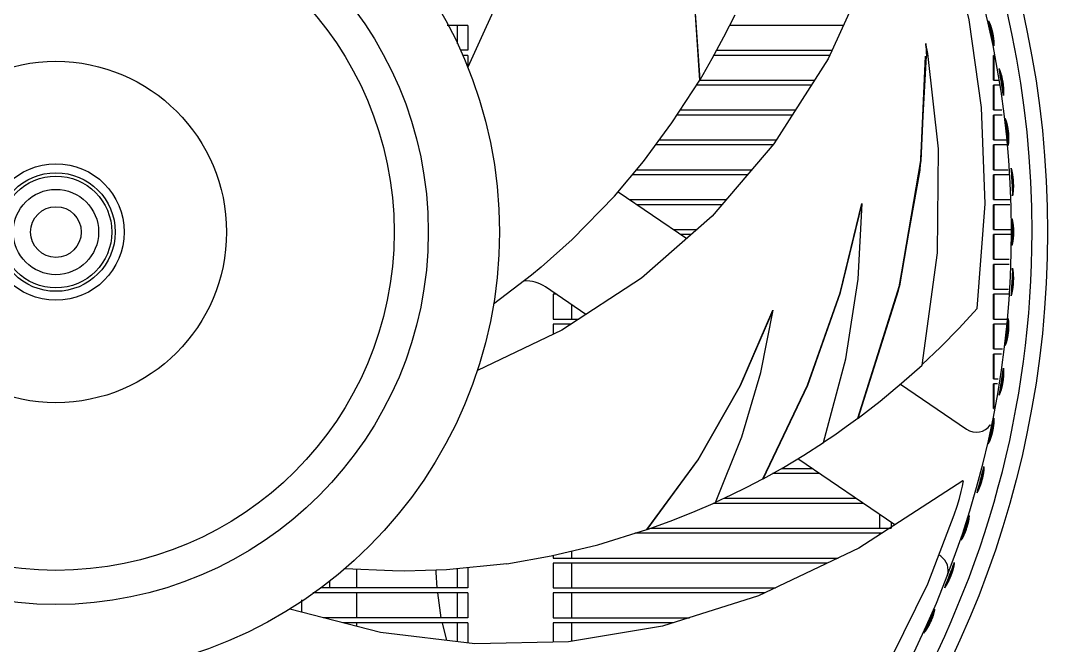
# Model space of a CAD drawing. Header units: millimetres. Extents: x 0 to 841, y 0 to 594.
# Drawn here: x 212.7 to 272.9, y 152.6 to 189.2 of the extents above; entities that cross this region are included whole.
import ezdxf

# ---------------------------------------------------------------- set-up
doc = ezdxf.new("R2010")
doc.units = ezdxf.units.MM
doc.header["$LTSCALE"] = 46.255
doc.layers.get('0').update_dxf_attribs({"linetype": 'CONTINUOUS'})
doc.layers.add('ASSEM_MEM', color=7, linetype='CONTINUOUS')

msp = doc.modelspace()

# ---------------------------------------------------------------- linework, layer by layer
at = {"color": 7, "linetype": 'CONTINUOUS'}
for p, q in [((238.897, 188.94), (237.68, 188.94)), ((238.261, 188.94), (238.261, 187.858)), ((238.897, 188.94), (238.897, 187.49)), ((260.895, 188.94), (254.24, 188.94)), ((238.897, 187.49), (238.464, 187.49)), ((253.486, 187.49), (260.234, 187.49)), ((238.897, 187.19), (238.573, 187.19)), ((238.897, 187.19), (238.897, 186.53)), ((260.097, 187.19), (253.324, 187.19)), ((269.738, 187.19), (269.697, 187.19)), ((269.697, 185.74), (269.697, 187.19)), ((269.723, 187.19), (269.723, 185.74)), ((259.021, 185.44), (252.288, 185.44)), ((252.485, 185.74), (259.212, 185.74)), ((269.697, 185.74), (269.995, 185.74)), ((270.028, 185.44), (269.697, 185.44)), ((269.697, 183.99), (269.697, 185.44)), ((269.723, 185.44), (269.723, 183.99)), ((257.909, 183.69), (251.156, 183.69)), ((251.35, 183.99), (258.1, 183.99)), ((269.697, 183.99), (270.187, 183.99)), ((270.22, 183.69), (269.697, 183.69)), ((269.697, 182.24), (269.697, 183.69)), ((269.723, 183.69), (269.723, 182.24)), ((256.783, 181.94), (249.903, 181.94)), ((250.125, 182.24), (256.987, 182.24)), ((269.697, 182.24), (270.527, 182.24)), ((270.558, 181.94), (269.697, 181.94)), ((269.697, 180.49), (269.697, 181.94)), ((269.723, 181.94), (269.723, 180.49)), ((255.285, 180.19), (248.531, 180.19)), ((248.782, 180.49), (255.542, 180.49)), ((269.697, 180.49), (270.572, 180.49)), ((270.605, 180.19), (269.697, 180.19)), ((269.697, 178.74), (269.697, 180.19)), ((269.723, 180.19), (269.723, 178.74)), ((248.37, 178.74), (254.044, 178.74)), ((253.787, 178.44), (248.81, 178.44)), ((269.697, 178.74), (270.674, 178.74)), ((270.669, 178.44), (269.697, 178.44)), ((269.697, 176.99), (269.697, 178.44)), ((269.723, 178.44), (269.723, 176.99)), ((250.938, 176.99), (252.326, 176.99)), ((269.697, 176.99), (270.788, 176.99)), ((251.983, 176.69), (251.379, 176.69)), ((270.788, 176.69), (269.697, 176.69)), ((269.697, 175.24), (269.697, 176.69)), ((269.723, 176.69), (269.723, 175.24)), ((269.697, 175.24), (270.618, 175.24)), ((270.614, 174.94), (269.697, 174.94)), ((269.697, 173.49), (269.697, 174.94)), ((269.723, 174.94), (269.723, 173.49)), ((269.697, 173.49), (270.591, 173.49)), ((244.083, 173.19), (243.897, 173.19)), ((243.897, 173.19), (243.897, 171.74)), ((270.586, 173.19), (269.697, 173.19)), ((269.697, 171.74), (269.697, 173.19)), ((269.723, 173.19), (269.723, 171.74)), ((244.961, 172.592), (244.961, 171.74)), ((243.897, 171.74), (245.394, 171.74)), ((269.697, 171.74), (270.474, 171.74)), ((244.934, 171.44), (243.897, 171.44)), ((243.897, 171.44), (243.897, 170.851)), ((270.527, 171.44), (269.697, 171.44)), ((269.697, 169.99), (269.697, 171.44)), ((269.723, 171.44), (269.723, 169.99)), ((269.697, 169.99), (270.225, 169.99)), ((270.182, 169.69), (269.697, 169.69)), ((269.697, 168.24), (269.697, 169.69)), ((269.723, 169.69), (269.723, 168.24)), ((269.697, 168.24), (269.976, 168.24)), ((269.933, 167.94), (269.697, 167.94)), ((269.697, 166.49), (269.697, 167.94)), ((269.723, 167.94), (269.723, 166.49)), ((269.697, 166.49), (269.727, 166.49)), ((259.496, 162.69), (256.75, 162.69)), ((257.287, 162.99), (259.056, 162.99)), ((262.065, 160.94), (253.276, 160.94)), ((253.906, 161.24), (261.625, 161.24)), ((263.023, 160.287), (263.023, 159.49)), ((263.697, 159.828), (263.697, 159.49)), ((263.156, 159.19), (248.687, 159.19)), ((249.641, 159.49), (263.697, 159.49)), ((263.023, 159.19), (263.023, 159.103)), ((243.897, 157.895), (243.897, 157.74)), ((243.897, 157.74), (260.595, 157.74)), ((244.961, 158.15), (244.961, 157.74)), ((238.897, 157.147), (238.897, 155.99)), ((259.965, 157.44), (243.897, 157.44)), ((243.897, 157.44), (243.897, 155.99)), ((244.961, 157.44), (244.961, 155.99)), ((232.361, 157.057), (232.361, 155.99)), ((237.033, 156.892), (237.031, 157.026)), ((237.09, 155.99), (237.033, 156.892)), ((238.261, 157.106), (238.261, 155.99)), ((238.897, 155.99), (230.26, 155.99)), ((230.774, 156.425), (230.774, 155.99)), ((243.897, 155.99), (256.922, 155.99)), ((238.897, 155.69), (229.807, 155.69)), ((232.361, 155.69), (232.361, 154.24)), ((237.334, 154.24), (237.127, 155.69)), ((238.261, 155.69), (238.261, 154.24)), ((238.897, 155.69), (238.897, 154.24)), ((256.292, 155.69), (243.897, 155.69)), ((243.897, 155.69), (243.897, 154.24)), ((244.961, 155.69), (244.961, 154.24)), ((229.143, 155.292), (229.143, 154.568)), ((238.897, 154.24), (230.415, 154.24)), ((243.897, 154.24), (251.89, 154.24)), ((238.897, 153.94), (231.579, 153.94)), ((232.361, 153.94), (232.361, 153.738)), ((237.657, 152.905), (237.395, 153.94)), ((238.261, 153.94), (238.261, 152.832)), ((238.897, 153.94), (238.897, 152.755)), ((250.942, 153.94), (243.897, 153.94)), ((243.897, 153.94), (243.897, 152.804)), ((244.961, 153.94), (244.961, 152.85))]:
    msp.add_line(p, q, dxfattribs=at)
at = {"layer": 'ASSEM_MEM', "color": 7, "linetype": 'CONTINUOUS'}
for p, q in [((253.904, 188.266), (254.551, 189.563)), ((269.55, 188.781), (269.541, 188.816)), ((265.785, 187.677), (265.74, 187.892)), ((265.74, 187.892), (265.746, 187.838)), ((265.744, 187.893), (265.743, 187.867)), ((265.754, 187.625), (265.744, 187.893)), ((265.744, 187.867), (265.746, 187.852)), ((265.745, 187.867), (265.754, 187.625)), ((265.785, 187.677), (265.745, 187.867)), ((269.667, 188.239), (269.662, 188.271)), ((269.671, 188.208), (269.667, 188.239)), ((269.686, 188.104), (269.68, 188.151)), ((265.754, 187.625), (265.761, 187.383)), ((265.761, 187.383), (265.768, 187.141)), ((265.768, 187.141), (265.861, 187.296)), ((265.823, 187.487), (265.785, 187.677)), ((265.861, 187.296), (265.823, 187.487)), ((266.483, 181.715), (265.861, 187.296)), ((265.404, 180.469), (265.768, 187.141)), ((265.711, 187.143), (265.445, 181.002)), ((270.035, 186.411), (270.06, 186.349)), ((270.156, 185.995), (270.143, 186.046)), ((270.394, 183.48), (270.453, 182.958)), ((270.527, 182.97), (270.394, 183.48)), ((270.453, 182.958), (270.508, 182.436)), ((270.508, 182.436), (270.558, 181.913)), ((270.583, 182.441), (270.527, 182.97)), ((270.558, 181.913), (270.583, 182.441)), ((270.733, 180.586), (270.766, 180.046)), ((270.836, 180.053), (270.733, 180.586)), ((270.766, 180.046), (270.794, 179.506)), ((270.865, 179.506), (270.836, 180.053)), ((270.794, 179.506), (270.817, 178.965)), ((270.817, 178.965), (270.865, 179.506)), ((247.7, 179.196), (251.719, 176.458)), ((260.74, 173.286), (261.998, 178.516)), ((270.783, 177.627), (270.788, 177.102)), ((270.863, 177.105), (270.783, 177.627)), ((270.788, 177.102), (270.788, 176.577)), ((270.863, 176.573), (270.863, 177.105)), ((270.788, 176.577), (270.783, 176.052)), ((270.783, 176.052), (270.863, 176.573)), ((270.817, 174.713), (270.794, 174.173)), ((270.865, 174.172), (270.817, 174.713)), ((270.794, 174.173), (270.766, 173.632)), ((270.836, 173.626), (270.865, 174.172)), ((245.812, 172.012), (243.447, 173.623)), ((261.75, 165.934), (264.195, 173.711)), ((270.766, 173.632), (270.733, 173.092)), ((270.733, 173.092), (270.836, 173.626)), ((254.877, 167.847), (256.78, 172.26)), ((270.558, 171.765), (270.508, 171.243)), ((270.583, 171.238), (270.558, 171.765)), ((270.508, 171.243), (270.453, 170.72)), ((270.528, 170.709), (270.583, 171.238)), ((270.453, 170.72), (270.394, 170.198)), ((270.394, 170.198), (270.528, 170.709)), ((264.252, 167.919), (268.127, 165.28)), ((270.147, 167.649), (270.159, 167.697)), ((269.516, 165.543), (269.586, 165.495)), ((269.555, 164.915), (269.564, 164.946)), ((269.67, 165.459), (269.675, 165.495)), ((269.675, 165.495), (269.678, 165.515)), ((269.518, 164.784), (269.525, 164.808)), ((269.547, 164.885), (269.555, 164.915)), ((269.556, 164.816), (269.549, 164.793)), ((263.913, 159.68), (258.231, 163.551)), ((267.902, 162.264), (267.9, 162.264)), ((267.939, 162.234), (267.902, 162.264)), ((268.911, 161.939), (268.902, 161.915)), ((268.883, 161.908), (268.892, 161.931)), ((252.088, 160.423), (253.417, 161.001)), ((268.179, 159.78), (268.188, 159.815)), ((268.198, 159.856), (268.204, 159.88)), ((268.232, 159.881), (268.227, 159.857)), ((267.9, 158.951), (267.849, 158.864)), ((267.884, 158.962), (267.936, 159.075)), ((267.96, 159.066), (267.9, 158.951)), ((268.033, 159.314), (268.043, 159.344)), ((268.129, 159.494), (268.111, 159.441)), ((267.849, 158.864), (267.804, 158.795)), ((266.613, 157.841), (266.5, 157.918)), ((266.131, 154.363), (266.139, 154.386)), ((265.814, 153.659), (265.837, 153.701)), ((265.864, 153.752), (265.878, 153.78)), ((265.878, 153.78), (265.893, 153.809))]:
    msp.add_line(p, q, dxfattribs=at)
for points in [[(238.329, 226.655), (241.155, 219.981), (242.893, 213.704), (243.671, 207.848), (243.615, 202.267), (242.778, 196.839), (241.159, 191.502), (238.884, 186.501)], [(252.485, 185.744), (252.151, 190.783), (251.258, 195.719), (249.877, 200.34)], [(264.833, 199.841), (262.708, 192.912), (260.004, 186.986), (256.835, 182), (253.206, 177.761), (249.075, 174.141), (244.405, 171.094), (239.447, 168.725)], [(268.741, 172.354), (269.213, 178.486), (269.009, 184.133), (268.276, 189.274), (267.143, 193.899), (265.734, 197.997)], [(252.501, 185.757), (252.165, 190.801), (251.268, 195.746)], [(269.488, 188.987), (269.483, 189.002), (269.477, 189.019), (269.471, 189.037), (269.464, 189.057), (269.456, 189.078), (269.447, 189.101), (269.438, 189.126), (269.427, 189.153), (269.415, 189.182), (269.402, 189.213)], [(269.405, 189.214), (269.418, 189.192), (269.43, 189.169), (269.442, 189.146), (269.454, 189.122), (269.464, 189.099), (269.475, 189.076), (269.485, 189.053), (269.494, 189.03), (269.504, 189.008), (269.513, 188.985), (269.521, 188.962), (269.53, 188.94), (269.538, 188.917), (269.545, 188.894), (269.553, 188.872), (269.56, 188.849)], [(269.529, 188.856), (269.522, 188.88), (269.514, 188.905), (269.506, 188.933), (269.497, 188.96), (269.488, 188.987)], [(269.541, 188.816), (269.535, 188.835), (269.529, 188.856)], [(269.577, 188.679), (269.57, 188.707), (269.563, 188.737), (269.559, 188.752), (269.55, 188.781)], [(269.56, 188.849), (269.568, 188.826), (269.575, 188.803), (269.582, 188.779), (269.589, 188.755), (269.596, 188.73), (269.603, 188.704), (269.61, 188.676), (269.618, 188.645), (269.627, 188.61), (269.637, 188.567), (269.649, 188.509)], [(269.618, 188.502), (269.606, 188.556), (269.597, 188.599), (269.59, 188.625), (269.584, 188.652), (269.577, 188.679)], [(269.662, 188.271), (269.657, 188.3), (269.652, 188.328), (269.647, 188.355), (269.643, 188.38), (269.638, 188.406), (269.629, 188.449), (269.618, 188.502)], [(269.649, 188.509), (269.661, 188.454), (269.669, 188.411), (269.675, 188.376), (269.681, 188.346)], [(252.501, 185.757), (253.22, 186.997), (253.904, 188.266)], [(269.68, 188.151), (269.677, 188.172), (269.671, 188.208)], [(269.681, 188.346), (269.685, 188.318), (269.689, 188.292), (269.693, 188.267), (269.696, 188.243), (269.7, 188.219), (269.703, 188.195), (269.705, 188.172), (269.708, 188.149)], [(269.694, 188.026), (269.692, 188.046), (269.689, 188.076), (269.686, 188.104)], [(269.709, 187.742), (269.709, 187.779), (269.709, 187.812), (269.708, 187.843), (269.707, 187.871), (269.705, 187.897), (269.704, 187.92), (269.702, 187.942), (269.7, 187.962), (269.699, 187.98), (269.697, 187.997), (269.694, 188.026)], [(269.708, 188.149), (269.71, 188.125), (269.712, 188.102)], [(269.712, 188.102), (269.714, 188.078), (269.716, 188.055), (269.718, 188.031), (269.719, 188.006), (269.721, 187.982), (269.721, 187.957), (269.722, 187.931), (269.723, 187.906), (269.723, 187.879), (269.722, 187.853), (269.722, 187.826), (269.721, 187.798), (269.72, 187.77), (269.718, 187.742)], [(264.195, 173.711), (265.448, 181.032), (265.713, 187.143)], [(270.143, 186.046), (270.137, 186.072), (270.13, 186.098), (270.123, 186.124), (270.115, 186.151), (270.108, 186.177), (270.1, 186.205), (270.091, 186.232), (270.082, 186.26), (270.073, 186.289), (270.063, 186.318), (270.053, 186.347), (270.042, 186.377), (270.031, 186.407)], [(270.06, 186.349), (270.071, 186.32), (270.081, 186.292), (270.091, 186.264), (270.101, 186.236), (270.11, 186.209), (270.119, 186.182), (270.127, 186.155), (270.135, 186.129), (270.143, 186.103), (270.15, 186.077), (270.157, 186.052)], [(270.157, 186.052), (270.164, 186.026), (270.171, 186.001), (270.177, 185.975)], [(247.489, 178.944), (249.181, 180.966), (250.856, 183.226), (252.485, 185.744)], [(270.197, 185.804), (270.191, 185.835), (270.185, 185.863), (270.179, 185.891), (270.174, 185.917), (270.168, 185.943), (270.162, 185.969), (270.156, 185.995)], [(270.177, 185.975), (270.184, 185.949), (270.19, 185.923), (270.196, 185.897), (270.202, 185.869), (270.208, 185.84), (270.215, 185.81), (270.221, 185.777), (270.228, 185.739), (270.237, 185.693), (270.247, 185.632)], [(270.229, 185.627), (270.219, 185.687), (270.21, 185.733), (270.204, 185.771), (270.197, 185.804)], [(270.272, 185.27), (270.27, 185.295), (270.267, 185.321), (270.265, 185.346), (270.262, 185.372), (270.259, 185.399), (270.256, 185.427), (270.253, 185.456), (270.248, 185.489), (270.244, 185.525), (270.237, 185.57), (270.229, 185.627)], [(270.247, 185.632), (270.255, 185.575), (270.262, 185.529), (270.267, 185.492), (270.271, 185.46)], [(270.271, 185.46), (270.274, 185.43), (270.277, 185.402), (270.28, 185.375), (270.282, 185.349), (270.284, 185.323), (270.286, 185.298), (270.288, 185.273)], [(270.277, 185.195), (270.276, 185.22), (270.274, 185.245), (270.272, 185.27)], [(270.283, 184.838), (270.284, 184.869), (270.285, 184.899), (270.285, 184.928), (270.285, 184.956), (270.285, 184.984), (270.285, 185.012), (270.284, 185.039), (270.284, 185.066), (270.283, 185.093), (270.282, 185.119), (270.28, 185.144), (270.279, 185.17), (270.277, 185.195)], [(270.292, 185.197), (270.293, 185.172), (270.294, 185.146), (270.294, 185.12), (270.295, 185.094), (270.295, 185.067), (270.295, 185.04), (270.294, 185.013), (270.294, 184.985), (270.293, 184.957), (270.291, 184.928), (270.289, 184.899), (270.287, 184.87), (270.284, 184.84)], [(270.288, 185.273), (270.289, 185.247), (270.291, 185.222), (270.292, 185.197)], [(270.394, 183.48), (270.404, 183.453), (270.415, 183.426), (270.424, 183.398), (270.433, 183.371), (270.442, 183.345), (270.45, 183.318), (270.458, 183.292), (270.465, 183.266), (270.472, 183.24), (270.479, 183.214), (270.485, 183.189), (270.491, 183.164), (270.497, 183.139), (270.503, 183.115), (270.508, 183.09), (270.513, 183.066), (270.518, 183.043), (270.523, 183.019), (270.527, 182.995), (270.531, 182.971), (270.536, 182.946), (270.54, 182.921), (270.544, 182.895), (270.548, 182.867), (270.553, 182.837), (270.557, 182.803), (270.562, 182.761), (270.569, 182.706)], [(270.569, 182.706), (270.574, 182.651), (270.577, 182.609), (270.58, 182.575), (270.582, 182.544), (270.584, 182.516), (270.585, 182.49), (270.586, 182.464), (270.587, 182.44), (270.588, 182.415), (270.589, 182.391), (270.589, 182.367), (270.589, 182.342), (270.589, 182.318), (270.589, 182.293), (270.589, 182.268)], [(270.589, 182.268), (270.588, 182.243), (270.588, 182.217), (270.587, 182.191), (270.585, 182.164), (270.584, 182.138), (270.582, 182.111), (270.58, 182.083), (270.577, 182.055), (270.575, 182.027), (270.571, 181.999), (270.567, 181.97), (270.563, 181.942), (270.558, 181.912)], [(265.521, 169.047), (266.426, 175.619), (266.483, 181.715)], [(265.445, 181.002), (264.19, 173.693), (261.75, 165.934)], [(261.772, 165.934), (264.142, 173.411), (265.404, 180.469)], [(270.733, 180.584), (270.742, 180.554), (270.75, 180.524), (270.758, 180.494), (270.765, 180.464), (270.772, 180.435), (270.779, 180.406), (270.785, 180.378), (270.791, 180.35), (270.797, 180.322), (270.802, 180.295), (270.807, 180.268), (270.811, 180.242)], [(270.811, 180.242), (270.816, 180.215), (270.82, 180.189), (270.824, 180.164), (270.827, 180.138), (270.831, 180.113), (270.834, 180.087), (270.838, 180.061), (270.841, 180.035), (270.844, 180.008), (270.847, 179.98), (270.85, 179.95), (270.852, 179.917), (270.855, 179.881), (270.859, 179.836), (270.862, 179.778)], [(270.862, 179.778), (270.865, 179.716), (270.866, 179.668), (270.867, 179.629), (270.868, 179.595), (270.868, 179.563), (270.868, 179.533), (270.868, 179.505), (270.867, 179.477), (270.867, 179.449), (270.866, 179.423), (270.865, 179.396), (270.864, 179.369), (270.862, 179.342), (270.861, 179.315)], [(247.489, 178.944), (245.014, 176.395), (243.196, 174.778)], [(270.861, 179.315), (270.859, 179.288), (270.857, 179.261), (270.854, 179.233), (270.852, 179.205), (270.849, 179.177), (270.846, 179.148), (270.842, 179.118), (270.838, 179.089), (270.834, 179.058), (270.829, 179.027), (270.823, 178.996), (270.818, 178.963)], [(256.174, 162.379), (258.804, 167.858), (260.719, 173.275), (261.982, 178.516)], [(259.742, 164.506), (261.042, 169.405), (261.767, 174.082), (261.998, 178.516)], [(270.783, 177.625), (270.791, 177.597), (270.798, 177.569), (270.805, 177.541), (270.811, 177.513), (270.817, 177.485), (270.822, 177.458), (270.827, 177.431), (270.832, 177.404), (270.836, 177.378), (270.84, 177.351), (270.844, 177.326), (270.847, 177.3), (270.85, 177.275)], [(270.85, 177.275), (270.853, 177.25), (270.856, 177.226), (270.859, 177.201), (270.861, 177.177), (270.863, 177.153), (270.865, 177.129), (270.867, 177.104), (270.868, 177.079), (270.87, 177.054), (270.871, 177.028), (270.873, 177), (270.874, 176.969), (270.875, 176.935), (270.876, 176.892), (270.876, 176.837)], [(270.85, 176.4), (270.847, 176.375), (270.844, 176.35), (270.84, 176.324), (270.836, 176.298), (270.832, 176.271), (270.827, 176.245), (270.822, 176.218), (270.817, 176.19), (270.811, 176.163), (270.805, 176.135), (270.798, 176.107), (270.791, 176.079), (270.783, 176.05)], [(270.876, 176.837), (270.876, 176.782), (270.875, 176.74), (270.874, 176.706), (270.873, 176.675), (270.871, 176.648), (270.87, 176.621), (270.868, 176.596), (270.867, 176.571), (270.865, 176.546), (270.863, 176.522), (270.861, 176.498), (270.858, 176.474), (270.856, 176.45), (270.853, 176.425), (270.85, 176.4)], [(243.196, 174.778), (242.62, 174.302), (240.4, 172.606)], [(270.817, 174.712), (270.823, 174.681), (270.828, 174.65), (270.833, 174.619), (270.837, 174.589), (270.841, 174.56), (270.845, 174.53), (270.848, 174.501), (270.851, 174.473), (270.854, 174.445), (270.856, 174.417), (270.858, 174.39), (270.86, 174.363)], [(270.86, 174.363), (270.861, 174.337), (270.863, 174.311), (270.864, 174.285), (270.865, 174.259), (270.866, 174.233), (270.867, 174.207), (270.867, 174.181), (270.867, 174.155), (270.868, 174.128), (270.868, 174.099), (270.867, 174.07), (270.867, 174.037), (270.866, 174), (270.864, 173.955), (270.862, 173.898)], [(270.862, 173.898), (270.858, 173.836), (270.855, 173.788), (270.852, 173.749), (270.849, 173.715), (270.845, 173.683), (270.842, 173.653), (270.839, 173.625), (270.836, 173.597), (270.832, 173.57), (270.829, 173.544), (270.825, 173.517), (270.821, 173.491), (270.817, 173.464), (270.812, 173.438), (270.808, 173.411), (270.803, 173.384), (270.797, 173.356), (270.792, 173.329), (270.786, 173.301), (270.78, 173.272), (270.773, 173.243), (270.766, 173.214), (270.758, 173.184), (270.75, 173.154), (270.742, 173.123), (270.733, 173.092)], [(256.195, 162.379), (258.829, 167.871), (260.74, 173.286)], [(249.38, 159.402), (252.363, 163.477), (254.852, 167.832), (256.764, 172.26)], [(253.417, 161.001), (254.96, 164.846), (256.065, 168.606), (256.78, 172.26)], [(265.524, 169.071), (266.602, 170.099), (267.685, 171.203), (268.741, 172.354)], [(270.558, 171.766), (270.563, 171.736), (270.567, 171.708), (270.571, 171.679), (270.574, 171.651), (270.577, 171.623), (270.58, 171.595), (270.582, 171.568), (270.584, 171.541), (270.585, 171.514), (270.587, 171.488), (270.588, 171.462), (270.588, 171.436), (270.589, 171.411), (270.589, 171.386), (270.589, 171.361), (270.589, 171.336), (270.589, 171.312), (270.588, 171.288), (270.588, 171.263), (270.587, 171.239), (270.586, 171.214), (270.585, 171.188), (270.584, 171.162), (270.582, 171.134), (270.58, 171.104), (270.577, 171.069), (270.574, 171.027), (270.568, 170.972)], [(270.568, 170.972), (270.562, 170.917), (270.557, 170.876), (270.553, 170.842), (270.548, 170.811), (270.544, 170.784), (270.54, 170.758), (270.536, 170.733), (270.531, 170.708), (270.527, 170.684), (270.523, 170.66), (270.518, 170.636), (270.513, 170.612), (270.508, 170.588), (270.503, 170.564), (270.497, 170.54), (270.492, 170.515), (270.485, 170.49), (270.479, 170.465), (270.472, 170.439), (270.465, 170.414), (270.458, 170.387), (270.45, 170.361), (270.442, 170.334), (270.433, 170.308), (270.424, 170.281), (270.415, 170.253), (270.404, 170.226), (270.394, 170.199)], [(261.772, 165.934), (263.068, 166.935), (264.319, 167.975), (265.521, 169.047)], [(270.279, 168.502), (270.28, 168.529), (270.281, 168.556), (270.283, 168.584), (270.284, 168.611), (270.284, 168.64), (270.285, 168.669), (270.285, 168.698), (270.285, 168.728), (270.285, 168.759), (270.284, 168.79), (270.283, 168.822), (270.282, 168.855)], [(270.287, 168.855), (270.289, 168.821), (270.291, 168.79), (270.293, 168.759), (270.294, 168.728), (270.295, 168.698), (270.295, 168.669), (270.296, 168.64), (270.296, 168.611), (270.295, 168.583), (270.295, 168.556), (270.294, 168.529), (270.293, 168.502)], [(270.159, 167.697), (270.165, 167.722), (270.17, 167.746), (270.176, 167.772), (270.181, 167.797), (270.187, 167.824), (270.193, 167.851), (270.198, 167.88), (270.205, 167.913), (270.211, 167.949), (270.219, 167.994), (270.229, 168.051)], [(270.247, 168.049), (270.237, 167.989), (270.229, 167.943), (270.222, 167.905), (270.215, 167.872)], [(270.229, 168.051), (270.238, 168.111), (270.244, 168.158), (270.249, 168.196), (270.253, 168.229)], [(270.287, 168.396), (270.285, 168.37), (270.283, 168.343), (270.281, 168.316), (270.278, 168.288), (270.275, 168.258), (270.272, 168.228), (270.268, 168.194), (270.263, 168.156), (270.256, 168.109), (270.247, 168.049)], [(270.253, 168.229), (270.257, 168.26), (270.26, 168.289), (270.263, 168.317), (270.266, 168.344), (270.268, 168.37), (270.271, 168.397)], [(270.271, 168.397), (270.273, 168.423), (270.275, 168.449), (270.277, 168.476), (270.279, 168.502)], [(270.293, 168.502), (270.292, 168.475), (270.291, 168.449), (270.289, 168.422), (270.287, 168.396)], [(249.4, 159.402), (252.385, 163.482), (254.877, 167.847)], [(270.036, 167.285), (270.047, 167.313), (270.057, 167.341), (270.066, 167.368), (270.075, 167.395), (270.084, 167.422), (270.092, 167.448), (270.1, 167.474), (270.107, 167.5), (270.115, 167.525), (270.122, 167.55), (270.128, 167.575), (270.135, 167.6), (270.141, 167.624), (270.147, 167.649)], [(270.159, 167.632), (270.152, 167.607), (270.144, 167.582), (270.137, 167.556), (270.129, 167.53), (270.121, 167.504), (270.112, 167.478), (270.103, 167.451), (270.093, 167.424), (270.083, 167.397), (270.073, 167.369), (270.062, 167.342), (270.05, 167.313), (270.038, 167.285)], [(270.179, 167.708), (270.172, 167.683), (270.166, 167.658), (270.159, 167.632)], [(270.215, 167.872), (270.209, 167.842), (270.203, 167.813), (270.197, 167.786), (270.191, 167.76), (270.185, 167.734), (270.179, 167.708)], [(259.747, 164.524), (260.396, 164.963), (261.072, 165.439), (261.75, 165.934)], [(269.678, 165.515), (269.681, 165.538), (269.684, 165.562), (269.688, 165.589)], [(269.688, 165.589), (269.691, 165.619), (269.694, 165.648), (269.697, 165.678)], [(269.697, 165.678), (269.699, 165.694), (269.7, 165.713), (269.702, 165.733), (269.703, 165.755), (269.705, 165.779), (269.706, 165.805), (269.708, 165.833), (269.709, 165.864), (269.709, 165.898), (269.709, 165.937)], [(269.714, 165.591), (269.712, 165.567), (269.709, 165.542), (269.707, 165.518)], [(269.718, 165.937), (269.72, 165.907), (269.721, 165.879), (269.722, 165.851), (269.723, 165.823), (269.723, 165.796), (269.723, 165.769), (269.722, 165.743), (269.721, 165.716), (269.72, 165.691), (269.719, 165.665), (269.718, 165.64), (269.716, 165.616), (269.714, 165.591)], [(269.611, 165.007), (269.604, 164.98), (269.597, 164.954), (269.591, 164.93), (269.584, 164.906), (269.577, 164.883), (269.57, 164.86), (269.563, 164.838), (269.556, 164.816)], [(269.564, 164.946), (269.571, 164.975), (269.578, 165.002), (269.585, 165.029), (269.591, 165.054), (269.597, 165.08), (269.606, 165.122), (269.618, 165.176)], [(269.649, 165.169), (269.637, 165.114), (269.627, 165.072), (269.619, 165.037), (269.611, 165.007)], [(269.618, 165.176), (269.629, 165.23), (269.638, 165.273), (269.643, 165.3), (269.648, 165.326)], [(269.648, 165.326), (269.653, 165.354), (269.658, 165.383), (269.663, 165.413), (269.665, 165.429), (269.67, 165.459)], [(269.707, 165.518), (269.704, 165.494), (269.701, 165.469), (269.698, 165.445), (269.694, 165.42), (269.69, 165.394), (269.686, 165.367), (269.681, 165.338), (269.676, 165.306), (269.67, 165.271), (269.661, 165.227), (269.649, 165.169)], [(256.195, 162.379), (257.395, 163.05), (258.577, 163.759), (259.742, 164.506)], [(269.391, 164.442), (269.406, 164.476), (269.419, 164.507), (269.431, 164.535), (269.441, 164.562), (269.451, 164.586), (269.459, 164.608), (269.466, 164.628), (269.473, 164.647), (269.479, 164.665), (269.485, 164.681), (269.494, 164.709)], [(269.549, 164.793), (269.541, 164.771), (269.533, 164.749), (269.525, 164.726), (269.517, 164.703), (269.509, 164.681), (269.5, 164.658), (269.49, 164.634), (269.481, 164.611), (269.47, 164.587), (269.46, 164.563), (269.449, 164.539), (269.437, 164.514), (269.425, 164.489), (269.413, 164.464), (269.399, 164.438)], [(269.494, 164.709), (269.5, 164.728), (269.509, 164.757), (269.518, 164.784)], [(269.525, 164.808), (269.531, 164.83), (269.537, 164.85), (269.547, 164.885)], [(269.105, 162.662), (269.1, 162.636), (269.096, 162.61), (269.091, 162.584), (269.086, 162.557), (269.08, 162.529), (269.074, 162.501), (269.067, 162.471), (269.06, 162.438), (269.051, 162.4), (269.04, 162.354), (269.024, 162.295)], [(269.049, 162.474), (269.056, 162.504), (269.062, 162.533), (269.068, 162.56), (269.074, 162.587), (269.079, 162.613), (269.084, 162.639)], [(269.084, 162.639), (269.089, 162.665), (269.094, 162.69), (269.098, 162.716), (269.103, 162.743)], [(269.103, 162.743), (269.107, 162.769), (269.111, 162.796), (269.115, 162.823), (269.119, 162.851), (269.123, 162.879), (269.127, 162.907), (269.13, 162.936), (269.133, 162.966), (269.136, 162.996), (269.139, 163.027), (269.141, 163.059), (269.143, 163.092)], [(269.117, 162.741), (269.113, 162.714), (269.109, 162.688), (269.105, 162.662)], [(269.147, 163.091), (269.146, 163.058), (269.145, 163.027), (269.144, 162.996), (269.142, 162.965), (269.139, 162.935), (269.137, 162.906), (269.134, 162.877), (269.131, 162.849), (269.128, 162.822), (269.125, 162.794), (269.121, 162.767), (269.117, 162.741)], [(267.9, 162.264), (261.818, 158.323), (255.938, 155.521), (250.306, 153.738), (244.8, 152.824), (239.309, 152.706), (233.773, 153.374), (228.453, 154.746)], [(253.413, 161.009), (254.318, 161.432), (255.243, 161.891), (256.174, 162.379)], [(267.405, 160.273), (267.568, 160.779), (267.704, 161.234), (267.813, 161.627), (267.892, 161.943), (267.935, 162.155), (267.939, 162.234)], [(268.892, 161.931), (268.9, 161.955), (268.908, 161.979), (268.916, 162.003), (268.924, 162.027), (268.933, 162.052), (268.941, 162.078), (268.949, 162.105), (268.958, 162.133), (268.968, 162.164), (268.978, 162.2), (268.991, 162.244), (269.006, 162.3)], [(268.974, 162.123), (268.965, 162.093), (268.956, 162.066), (268.947, 162.039), (268.938, 162.013), (268.929, 161.988), (268.92, 161.964), (268.911, 161.939)], [(269.024, 162.295), (269.008, 162.237), (268.995, 162.192), (268.984, 162.155), (268.974, 162.123)], [(269.006, 162.3), (269.021, 162.359), (269.033, 162.404), (269.042, 162.441), (269.049, 162.474)], [(268.735, 161.558), (268.748, 161.585), (268.761, 161.611), (268.773, 161.638), (268.785, 161.663), (268.796, 161.689), (268.807, 161.714), (268.817, 161.739), (268.828, 161.764), (268.838, 161.789), (268.847, 161.813), (268.857, 161.837), (268.866, 161.861), (268.874, 161.884), (268.883, 161.908)], [(268.902, 161.915), (268.893, 161.89), (268.883, 161.866), (268.873, 161.841), (268.863, 161.817), (268.852, 161.792), (268.841, 161.767), (268.83, 161.742), (268.818, 161.716), (268.806, 161.69), (268.793, 161.664), (268.78, 161.638), (268.766, 161.611), (268.752, 161.585), (268.737, 161.557)], [(249.4, 159.402), (250.748, 159.89), (252.088, 160.423)], [(253.225, 138.696), (257.529, 143.091), (261.002, 147.547), (263.745, 151.956), (265.85, 156.228), (267.405, 160.273)], [(268.228, 159.991), (268.232, 160.007), (268.235, 160.024), (268.239, 160.044), (268.242, 160.064), (268.246, 160.087), (268.251, 160.112), (268.255, 160.138), (268.259, 160.167), (268.263, 160.199), (268.267, 160.234)], [(268.272, 160.233), (268.271, 160.206), (268.27, 160.179), (268.269, 160.153), (268.267, 160.127), (268.265, 160.101), (268.262, 160.075), (268.259, 160.05), (268.256, 160.025), (268.252, 160.001), (268.249, 159.976), (268.245, 159.952), (268.241, 159.928), (268.236, 159.905), (268.232, 159.881)], [(268.098, 159.504), (268.115, 159.557), (268.128, 159.599), (268.136, 159.625), (268.144, 159.65)], [(268.227, 159.857), (268.222, 159.834), (268.217, 159.81), (268.211, 159.787), (268.205, 159.763), (268.199, 159.738), (268.193, 159.713), (268.186, 159.686), (268.178, 159.658), (268.17, 159.628), (268.159, 159.593), (268.147, 159.55), (268.129, 159.494)], [(268.144, 159.65), (268.151, 159.677), (268.159, 159.705), (268.167, 159.735), (268.171, 159.75), (268.179, 159.78)], [(268.188, 159.815), (268.193, 159.834), (268.198, 159.856)], [(268.204, 159.88), (268.21, 159.906), (268.217, 159.935), (268.222, 159.962), (268.228, 159.991)], [(241.181, 157.405), (243.777, 157.866), (246.513, 158.521), (249.38, 159.402)], [(267.796, 158.798), (267.838, 158.873), (267.884, 158.962)], [(267.937, 159.076), (267.949, 159.106), (267.961, 159.133)], [(268, 159.154), (267.99, 159.132), (267.98, 159.11), (267.97, 159.089), (267.96, 159.066)], [(267.961, 159.133), (267.972, 159.159), (267.981, 159.182), (267.99, 159.205), (267.999, 159.226), (268.006, 159.246)], [(268.075, 159.338), (268.065, 159.312), (268.055, 159.287), (268.046, 159.264), (268.037, 159.241), (268.028, 159.219), (268.018, 159.197), (268.009, 159.175), (268, 159.154)], [(268.006, 159.246), (268.014, 159.264), (268.02, 159.282), (268.033, 159.314)], [(268.043, 159.344), (268.055, 159.375), (268.067, 159.409)], [(268.067, 159.409), (268.079, 159.446), (268.098, 159.504)], [(268.111, 159.441), (268.097, 159.4), (268.085, 159.367), (268.075, 159.338)], [(241.181, 157.405), (237.647, 157.044), (235.174, 156.973)], [(267.31, 157.062), (267.317, 157.087), (267.324, 157.113), (267.332, 157.138)], [(267.346, 157.135), (267.339, 157.109), (267.332, 157.083), (267.325, 157.058)], [(267.332, 157.138), (267.339, 157.164), (267.346, 157.19), (267.352, 157.217), (267.359, 157.244), (267.366, 157.272), (267.372, 157.3), (267.379, 157.328), (267.385, 157.358), (267.391, 157.388), (267.397, 157.418), (267.403, 157.45), (267.408, 157.483)], [(267.413, 157.481), (267.408, 157.448), (267.404, 157.417), (267.399, 157.386), (267.394, 157.356), (267.388, 157.326), (267.383, 157.297), (267.377, 157.269), (267.371, 157.241), (267.365, 157.214), (267.359, 157.187), (267.352, 157.161), (267.346, 157.135)], [(235.174, 156.973), (234.468, 156.979), (231.677, 157.107)], [(267.037, 156.353), (267.047, 156.376), (267.058, 156.399), (267.069, 156.422), (267.079, 156.445), (267.09, 156.469), (267.101, 156.493), (267.112, 156.519), (267.124, 156.547), (267.137, 156.577), (267.151, 156.611), (267.168, 156.654), (267.189, 156.708)], [(267.139, 156.535), (267.126, 156.506), (267.114, 156.48), (267.103, 156.454), (267.091, 156.43), (267.08, 156.406), (267.069, 156.382), (267.057, 156.359)], [(267.206, 156.701), (267.184, 156.644), (267.167, 156.601), (267.152, 156.566), (267.139, 156.535)], [(267.189, 156.708), (267.21, 156.765), (267.226, 156.808), (267.239, 156.845), (267.25, 156.876)], [(267.325, 157.058), (267.318, 157.032), (267.311, 157.007), (267.303, 156.981), (267.295, 156.955), (267.286, 156.928), (267.277, 156.9), (267.268, 156.871), (267.257, 156.839), (267.244, 156.802), (267.228, 156.758), (267.206, 156.701)], [(267.25, 156.876), (267.26, 156.906), (267.269, 156.933), (267.278, 156.96), (267.286, 156.986), (267.294, 157.011), (267.302, 157.037), (267.31, 157.062)], [(266.842, 155.998), (266.858, 156.024), (266.873, 156.049), (266.888, 156.073), (266.902, 156.098), (266.916, 156.122), (266.93, 156.146), (266.943, 156.17), (266.956, 156.193), (266.968, 156.217), (266.98, 156.24), (266.992, 156.263), (267.003, 156.285), (267.015, 156.308), (267.026, 156.331), (267.037, 156.353)], [(267.057, 156.359), (267.045, 156.335), (267.033, 156.312), (267.021, 156.289), (267.009, 156.266), (266.996, 156.242), (266.983, 156.219), (266.969, 156.195), (266.956, 156.171), (266.941, 156.147), (266.926, 156.122), (266.911, 156.098), (266.895, 156.073), (266.878, 156.048), (266.861, 156.023), (266.843, 155.997)], [(266.25, 154.746), (266.245, 154.716), (266.241, 154.688), (266.236, 154.66), (266.231, 154.633), (266.225, 154.607), (266.22, 154.58), (266.214, 154.555), (266.207, 154.529), (266.201, 154.504), (266.195, 154.48), (266.188, 154.456), (266.181, 154.432), (266.174, 154.408), (266.167, 154.385)], [(266.175, 154.496), (266.18, 154.512), (266.186, 154.53), (266.192, 154.549), (266.198, 154.57), (266.204, 154.594), (266.211, 154.619), (266.218, 154.646), (266.226, 154.677), (266.234, 154.71), (266.242, 154.748)], [(265.994, 154.022), (266.016, 154.072), (266.034, 154.113), (266.044, 154.138), (266.054, 154.163), (266.065, 154.189)], [(266.167, 154.385), (266.159, 154.361), (266.152, 154.338), (266.144, 154.315), (266.136, 154.292), (266.128, 154.268), (266.119, 154.244), (266.11, 154.22), (266.1, 154.194), (266.09, 154.167), (266.078, 154.138), (266.064, 154.104), (266.047, 154.063), (266.023, 154.009)], [(266.065, 154.189), (266.076, 154.216), (266.087, 154.245), (266.098, 154.273)], [(266.098, 154.273), (266.104, 154.288), (266.116, 154.322)], [(266.116, 154.322), (266.123, 154.342), (266.131, 154.363)], [(266.139, 154.386), (266.148, 154.412), (266.158, 154.441), (266.166, 154.468), (266.175, 154.496)], [(265.619, 153.351), (265.642, 153.382), (265.661, 153.409), (265.678, 153.435), (265.693, 153.458), (265.708, 153.48), (265.72, 153.5), (265.732, 153.518), (265.742, 153.535), (265.752, 153.551), (265.76, 153.566), (265.775, 153.591)], [(265.847, 153.662), (265.835, 153.642), (265.822, 153.622), (265.81, 153.601), (265.797, 153.581), (265.784, 153.56), (265.77, 153.54), (265.756, 153.519), (265.742, 153.498), (265.727, 153.477), (265.712, 153.456), (265.696, 153.434), (265.68, 153.413), (265.663, 153.391), (265.645, 153.369), (265.626, 153.346)], [(265.775, 153.591), (265.785, 153.609), (265.801, 153.635), (265.814, 153.659)], [(265.837, 153.701), (265.847, 153.72), (265.864, 153.752)], [(265.87, 153.703), (265.858, 153.682), (265.847, 153.662)], [(265.952, 153.858), (265.94, 153.833), (265.928, 153.81), (265.916, 153.787), (265.904, 153.765), (265.893, 153.744), (265.881, 153.723), (265.87, 153.703)], [(265.893, 153.809), (265.906, 153.835), (265.919, 153.861), (265.931, 153.885), (265.942, 153.909), (265.953, 153.932), (265.971, 153.972), (265.994, 154.022)], [(266.023, 154.009), (266, 153.957), (265.981, 153.918), (265.966, 153.886), (265.952, 153.858)]]:
    msp.add_lwpolyline(points, dxfattribs=at)
for centre, radius in [((214.752, 176.84), 58.115), ((214.746, 176.839), 26), ((214.745, 176.839), 21.825), ((214.745, 176.839), 19.825), ((214.745, 176.839), 10), ((214.745, 176.839), 4), ((214.745, 176.839), 3.475), ((214.745, 176.839), 3.275), ((214.745, 176.839), 2.5), ((214.745, 176.839), 1.485)]:
    msp.add_circle(centre, radius, dxfattribs=at)
for centre, radius, start, end in [((214.745, 176.839), 57.224, 359.99997, 179.99997), ((214.747, 176.839), 56, 338.63326, 158.63302), ((214.747, 176.839), 56.042, 11.21614, 12.75959), ((214.746, 176.839), 56.112, 8.19581, 9.81887), ((214.745, 176.839), 57.223, 179.99997, 359.99997), ((242.321, 171.97), 2, 55.73537, 93.81861), ((214.746, 176.839), 56.112, 350.19581, 351.81887), ((214.747, 176.839), 56.042, 347.21534, 348.78244), ((268.69, 166.106), 1, 235.73537, 325.73537), ((214.746, 176.839), 56.112, 344.19581, 345.81734), ((267.547, 161.44), 1, 348.23537, 352.13739), ((214.747, 176.839), 56.042, 341.21695, 342.76348), ((266.05, 157.015), 1, 341.43427, 55.73537), ((214.746, 176.839), 56.112, 338.19581, 339.81887), ((266.05, 157.015), 1, 341.54194, 358.08779), ((214.747, 176.839), 56, 248.63326, 338.63302), ((214.747, 176.839), 56.042, 335.21569, 336.78244)]:
    msp.add_arc(centre, radius, start, end, dxfattribs=at)

doc.saveas('drawing.dxf')
